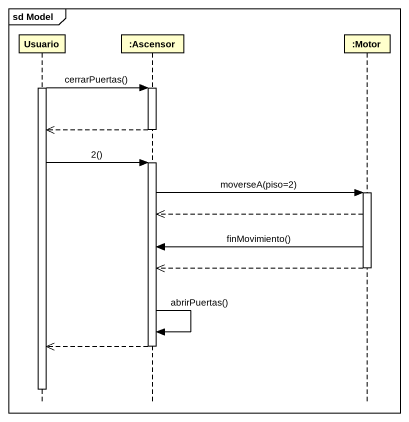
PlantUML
@startuml
mainframe sd Model
hide footbox
participant Usuario
participant ":Ascensor" as Ascensor
participant ":Motor" as Motor

activate Usuario
Usuario -> Ascensor : cerrarPuertas()
activate Ascensor
Ascensor -->> Usuario
deactivate Ascensor
Usuario -> Ascensor : 2()
activate Ascensor
Ascensor -> Motor : moverseA(piso=2)
activate Motor
Motor -->> Ascensor
Motor -> Ascensor : finMovimiento()
Motor -->> Ascensor
deactivate Motor
Ascensor -> Ascensor : abrirPuertas()
Ascensor -->> Usuario
deactivate Ascensor
deactivate Usuario
@enduml
